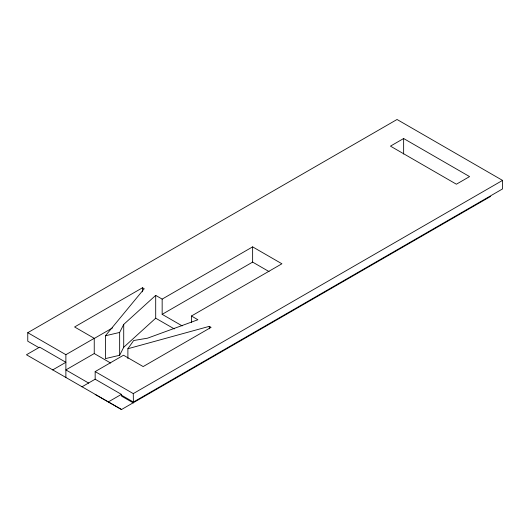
<?xml version="1.0" encoding="UTF-8"?>
<svg xmlns="http://www.w3.org/2000/svg" width="529" height="529" viewBox="0 0 529 529"><rect width="100%" height="100%" fill="white"/><g stroke="black" fill="none" stroke-linecap="round" stroke-linejoin="round"><path stroke-width="0.79" d="M88.733 383.115L65.88 369.916L94.241 353.551L94.241 338.322L74.589 326.975L142.506 287.763L144.225 288.748L105.43 335.77L105.43 358.609L119.653 355.283L119.653 332.437L123.72 324.416L155.698 295.374L162.158 299.11L252.631 246.871L281.911 263.779L191.438 316.011L191.438 322.425M119.653 355.283L123.72 347.255L155.698 318.2L155.698 295.374M127.892 358.523L127.892 348.737L133.658 340.524L147.558 338.176L197.899 319.741L191.438 316.011M38.941 347.665L27.766 341.212L27.766 332.688L397.041 119.488L502.55 180.402L502.55 188.926L133.407 402.053L121.538 395.196L121.406 394.363L95.16 379.207L81.975 386.825M403.64 138.525L390.448 146.136L456.388 184.211L469.58 176.593L403.64 138.525L403.64 154.025M27.766 332.688L65.88 354.688L94.241 338.322M93.891 338.672L112.479 327.94M52.695 369.916L65.88 362.305L39.635 347.15L26.45 354.767L121.538 409.512L490.681 196.391M162.158 299.11L162.158 314.338L252.631 262.1L269.056 271.582M95.16 379.207L95.16 371.596L123.515 355.224L143.167 366.571L211.084 327.358L209.332 326.34L127.892 348.737M108.22 401.974L121.406 394.363M95.16 371.596L133.275 393.602L502.55 180.402M105.43 335.77L119.653 332.437M95.16 394.436L121.538 409.512M162.158 314.338L182.155 325.877M155.698 318.2L174.292 328.912M94.241 353.551L110.66 363.033M133.275 393.602L133.407 402.966L121.538 396.115L121.538 395.196M252.631 246.871L252.631 262.1M209.332 326.34L209.332 328.78M142.506 287.763L142.506 291.843M123.72 324.416L123.72 347.255M65.88 354.688L65.88 377.534"/></g></svg>
